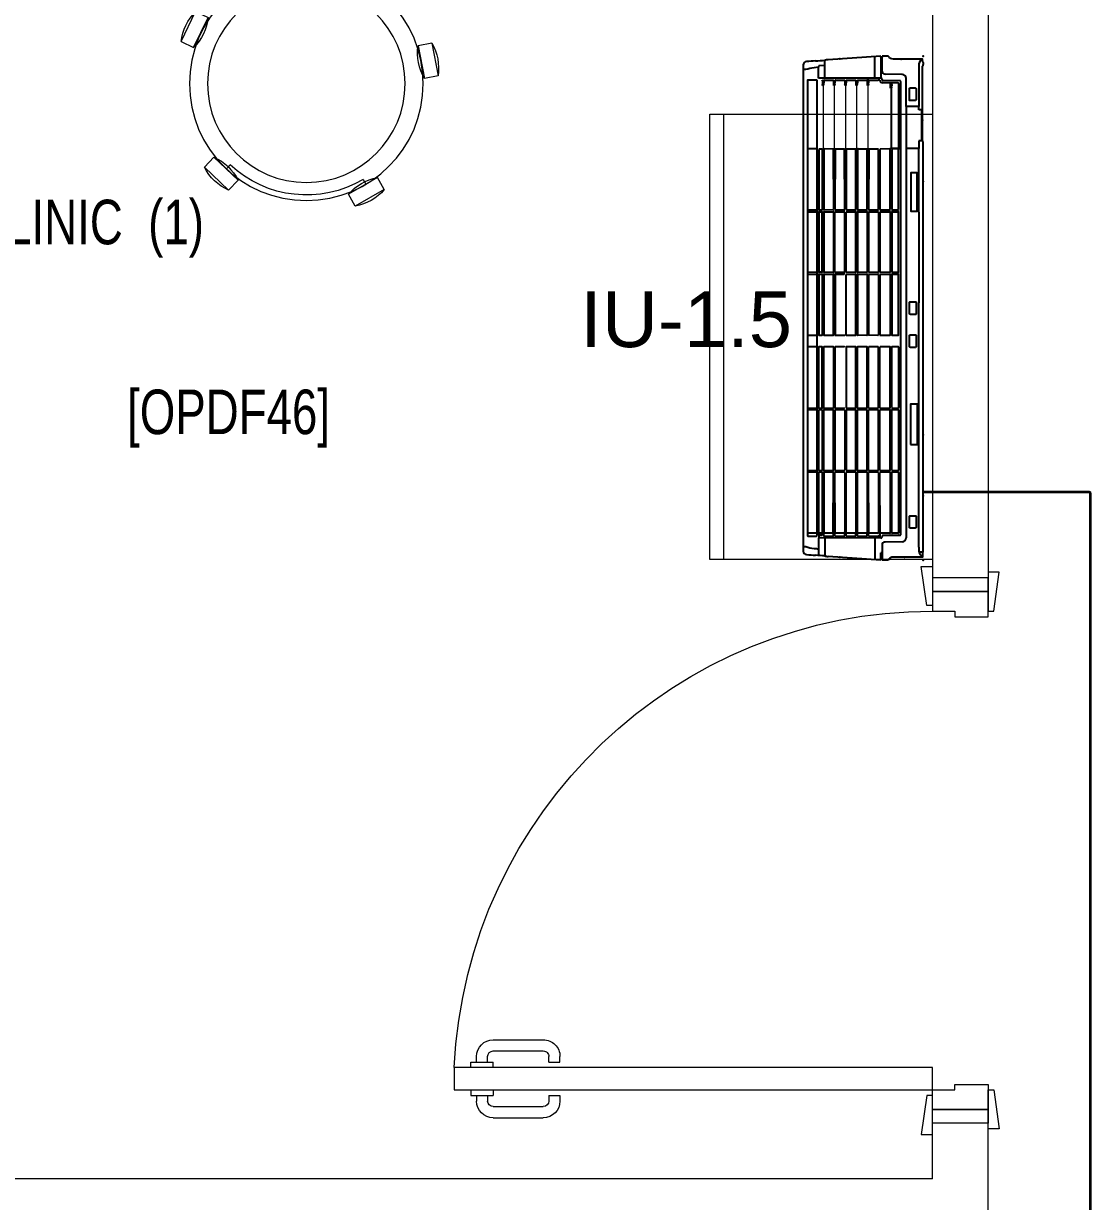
# Model space of a CAD drawing. Header units: millimetres. Extents: x -160614 to 59925, y -157025 to 0.
# Drawn here: x -30085 to -28168, y -97538 to -95422 of the extents above; entities that cross this region are included whole.
import ezdxf

# ---------------------------------------------------------------- set-up
doc = ezdxf.new("R2010")
doc.units = ezdxf.units.MM
doc.header["$LTSCALE"] = 8
for name, color, linetype, lineweight in [('72_EGR_BASE_TEXT', 9, 'Continuous', 5), ('72_EGR_EQP_TAG', 9, 'Continuous', 5), ('LOADING', 9, 'Continuous', 5), ('Walls', 9, 'Continuous', 5), ('Wooden Joinery', 9, 'Continuous', 5)]:
    doc.layers.add(name, color=color, linetype=linetype, lineweight=lineweight)
for name, color, linetype in [('A-EXH', 1, 'Continuous'), ('A-Wall-cmu-patt', 9, 'Continuous'), ('DVM_INDOOR', 9, 'Continuous'), ('DVM_UNIT_BP', 9, 'Continuous'), ('DVM_UNIT_DP', 9, 'Continuous'), ('DVM_UNIT_LP', 9, 'Continuous'), ('REF', 42, 'Continuous')]:
    doc.layers.add(name, color=color, linetype=linetype)
doc.styles.add('ARIAL', font='arial.ttf')
doc.styles.add('X3G_ENTITY_9EC9', font='swisscl.ttf', dxfattribs={"height": 0.2})
doc.styles.add('X3G_ENTITY_9F38', font='swisscl.ttf', dxfattribs={"height": 0.2})

# ---------------------------------------------------------------- blocks, each defined once
blk = doc.blocks.new('mmmm')
at = {"layer": 'DVM_INDOOR', "color": 0}
for p, q in [((118.976, -9.253), (118.9859, -9.2529)), ((118.9859, -9.2529), (118.9859, -9.2549)), ((118.9879, -9.2529), (119.0741, -9.259)), ((118.9879, -9.2548), (118.9879, -9.2529)), ((118.9199, -9.2661), (118.9184, -9.2661)), ((118.9184, -9.2661), (118.9184, -9.938)), ((118.9199, -9.2661), (118.9254, -9.266)), ((118.9258, -9.2739), (118.9256, -9.2679)), ((118.9859, -9.2549), (118.9879, -9.2548)), ((118.9859, -9.2775), (118.9859, -9.2549)), ((118.9859, -9.2648), (118.9879, -9.2648)), ((118.9879, -9.2548), (118.9879, -9.2648)), ((118.9979, -9.2891), (118.9979, -9.2551)), ((119.0795, -9.289), (119.0797, -9.2602)), ((119.09, -9.2892), (119.0901, -9.2615)), ((119.115, -10.0634), (119.1149, -9.2675)), ((118.9258, -9.2739), (118.9258, -9.6742)), ((118.9464, -9.9264), (118.9464, -9.2895)), ((118.9527, -9.283), (118.9809, -9.2825)), ((118.9879, -9.2891), (119.09, -9.2892)), ((118.9892, -9.2891), (118.9895, -9.3961)), ((118.9893, -9.2923), (118.9925, -9.2923)), ((119.0073, -9.2923), (118.9924, -9.2923)), ((119.0255, -9.2923), (119.0107, -9.2923)), ((119.044, -9.2923), (119.0294, -9.2923)), ((119.0624, -9.2923), (119.0474, -9.2923)), ((119.0807, -9.2923), (119.0661, -9.2923)), ((119.0894, -9.2975), (119.0894, -9.2892)), ((119.1145, -9.2751), (119.1107, -9.2751)), ((118.9554, -9.2944), (118.9554, -10.0365)), ((118.9564, -9.2934), (118.9844, -9.2931)), ((118.9589, -9.3963), (118.9589, -9.2975)), ((118.9596, -9.2968), (118.9695, -9.2969)), ((118.9698, -9.2975), (118.9701, -9.3962)), ((118.9724, -9.3963), (118.9724, -9.2975)), ((118.9731, -9.2968), (118.9889, -9.2969)), ((118.9919, -9.3963), (118.9919, -9.2975)), ((118.9926, -9.2968), (119.0073, -9.2969)), ((119.0077, -9.2975), (119.008, -9.3961)), ((119.008, -9.293), (119.0079, -9.2969)), ((119.0083, -9.301), (119.0098, -9.301)), ((119.0102, -9.293), (119.0102, -9.2961)), ((119.0102, -9.3963), (119.0102, -9.2975)), ((119.0109, -9.2968), (119.0256, -9.2969)), ((119.026, -9.2975), (119.0263, -9.3962)), ((119.0262, -9.293), (119.0262, -9.2969)), ((119.0265, -9.301), (119.0284, -9.301)), ((119.0287, -9.3963), (119.0287, -9.2975)), ((119.0288, -9.293), (119.0288, -9.2961)), ((119.0293, -9.2969), (119.0439, -9.2969)), ((119.0445, -9.2975), (119.0446, -9.3962)), ((119.0446, -9.293), (119.0446, -9.2969)), ((119.045, -9.301), (119.0465, -9.301)), ((119.0469, -9.293), (119.0469, -9.2961)), ((119.047, -9.3963), (119.0471, -9.2971)), ((119.0476, -9.2968), (119.0621, -9.2968)), ((119.0628, -9.2975), (119.063, -9.3963)), ((119.0631, -9.293), (119.0631, -9.2969)), ((119.0634, -9.301), (119.065, -9.301)), ((119.0653, -9.293), (119.0653, -9.2961)), ((119.0657, -9.2975), (119.0654, -9.3962)), ((119.066, -9.2968), (119.0808, -9.2969)), ((119.0813, -9.3962), (119.0814, -9.2973)), ((119.0814, -9.293), (119.0814, -9.2969)), ((119.0817, -9.301), (119.0833, -9.301)), ((119.0836, -9.2975), (119.0834, -9.2993)), ((119.0838, -9.293), (119.0895, -9.293)), ((119.0838, -9.2961), (119.0838, -9.293)), ((119.0838, -9.2971), (119.0838, -9.2961)), ((119.0895, -9.2961), (119.0838, -9.2961)), ((119.0838, -9.3963), (119.0839, -9.297)), ((119.0843, -9.2968), (119.0886, -9.2968)), ((119.0894, -9.2975), (119.0895, -9.3962)), ((119.0925, -9.2969), (119.1069, -9.2969)), ((118.9589, -9.4983), (118.9589, -9.4003)), ((118.9596, -9.3969), (118.9694, -9.3969)), ((118.9694, -9.3998), (118.9596, -9.3998)), ((118.9701, -9.4005), (118.9701, -9.4982)), ((118.9724, -9.4005), (118.9724, -9.4982)), ((118.9731, -9.3969), (118.9888, -9.3968)), ((118.9888, -9.3997), (118.9731, -9.3998)), ((118.9895, -9.4003), (118.9895, -9.4982)), ((118.9919, -9.4005), (118.9919, -9.4982)), ((118.9926, -9.3969), (119.0073, -9.3968)), ((119.0073, -9.3997), (118.9926, -9.3998)), ((119.008, -9.4003), (119.008, -9.4982)), ((119.0102, -9.4005), (119.0103, -9.4982)), ((119.0109, -9.3969), (119.0256, -9.3968)), ((119.0256, -9.3997), (119.0109, -9.3998)), ((119.0263, -9.4003), (119.0263, -9.4982)), ((119.0287, -9.4005), (119.0287, -9.4982)), ((119.0294, -9.3969), (119.0439, -9.3968)), ((119.0439, -9.3997), (119.0294, -9.3998)), ((119.0446, -9.4983), (119.0446, -9.4003)), ((119.047, -9.4982), (119.047, -9.4005)), ((119.0477, -9.3969), (119.0623, -9.3969)), ((119.0623, -9.3998), (119.0477, -9.3998)), ((119.063, -9.4984), (119.063, -9.4004)), ((119.0654, -9.4005), (119.0654, -9.4982)), ((119.0661, -9.3969), (119.0807, -9.3968)), ((119.0807, -9.3997), (119.0661, -9.3998)), ((119.0814, -9.4003), (119.0813, -9.4983)), ((119.0837, -9.4982), (119.0838, -9.4005)), ((119.0845, -9.3969), (119.0888, -9.3969)), ((119.0888, -9.3998), (119.0845, -9.3998)), ((119.0895, -9.4004), (119.0894, -9.4983)), ((119.093, -9.3969), (119.1074, -9.3968)), ((119.1074, -9.3997), (119.093, -9.3998)), ((118.9589, -9.6014), (118.9589, -9.5025)), ((118.9596, -9.4989), (118.9694, -9.4989)), ((118.9694, -9.5018), (118.9596, -9.5018)), ((118.9701, -9.5025), (118.9701, -9.6015)), ((118.9724, -9.5025), (118.9724, -9.6014)), ((118.9731, -9.4989), (118.9888, -9.4988)), ((118.9888, -9.5017), (118.9731, -9.5018)), ((118.9895, -9.5023), (118.9896, -9.6014)), ((118.9919, -9.5025), (118.9919, -9.6014)), ((118.9926, -9.4989), (119.0073, -9.4988)), ((119.0073, -9.5017), (118.9926, -9.5018)), ((119.008, -9.5023), (119.008, -9.6014)), ((119.0102, -9.5025), (119.0103, -9.6014)), ((119.0109, -9.4989), (119.0256, -9.4988)), ((119.0256, -9.5017), (119.0109, -9.5018)), ((119.0263, -9.5023), (119.0262, -9.6014)), ((119.0287, -9.5025), (119.0288, -9.6014)), ((119.0294, -9.4989), (119.0439, -9.4988)), ((119.0439, -9.5017), (119.0294, -9.5018)), ((119.0447, -9.6014), (119.0446, -9.5023)), ((119.0477, -9.4989), (119.0623, -9.4989)), ((119.0622, -9.5017), (119.0478, -9.5018)), ((119.0629, -9.5023), (119.0629, -9.6013)), ((119.0654, -9.6014), (119.0654, -9.5025)), ((119.0661, -9.4989), (119.0806, -9.4989)), ((119.0806, -9.5017), (119.0661, -9.5018)), ((119.0813, -9.5023), (119.0813, -9.6015)), ((119.0837, -9.5024), (119.0838, -9.6015)), ((119.0844, -9.4988), (119.0887, -9.4988)), ((119.0887, -9.5017), (119.0844, -9.5017)), ((119.0894, -9.5023), (119.0894, -9.6013)), ((119.093, -9.4989), (119.1074, -9.4988)), ((119.1077, -9.5019), (119.093, -9.5018)), ((118.9596, -9.602), (118.9694, -9.602)), ((118.9731, -9.6021), (118.9888, -9.602)), ((118.9926, -9.6021), (119.0073, -9.602)), ((119.011, -9.602), (119.0255, -9.602)), ((119.0295, -9.6021), (119.044, -9.602)), ((119.0478, -9.6021), (119.0623, -9.6021)), ((119.0661, -9.6021), (119.0807, -9.602)), ((119.0845, -9.6021), (119.0887, -9.6021)), ((119.0929, -9.6023), (119.1074, -9.6022)), ((118.9589, -9.6214), (118.9589, -9.7204)), ((118.9596, -9.6208), (118.9694, -9.6208)), ((118.9701, -9.7204), (118.9701, -9.6214)), ((118.9701, -9.7204), (118.9701, -9.6214)), ((118.9724, -9.7204), (118.9724, -9.6215)), ((118.9731, -9.6208), (118.9888, -9.6208)), ((118.9895, -9.7206), (118.9896, -9.6215)), ((118.9919, -9.7204), (118.9919, -9.6215)), ((118.9926, -9.6208), (119.0073, -9.6209)), ((119.008, -9.7205), (119.008, -9.6214)), ((119.0102, -9.7204), (119.0103, -9.6215)), ((119.011, -9.6208), (119.0255, -9.6209)), ((119.0263, -9.7205), (119.0262, -9.6215)), ((119.0288, -9.6214), (119.0287, -9.7204)), ((119.0295, -9.6208), (119.044, -9.6208)), ((119.0447, -9.6214), (119.0446, -9.7205)), ((119.0478, -9.6207), (119.0623, -9.6208)), ((119.0629, -9.7205), (119.0629, -9.6215)), ((119.0654, -9.6214), (119.0654, -9.7203)), ((119.0661, -9.6208), (119.0807, -9.6208)), ((119.0813, -9.7205), (119.0813, -9.6214)), ((119.0837, -9.7204), (119.0838, -9.6214)), ((119.0845, -9.6208), (119.0887, -9.6208)), ((119.0894, -9.7205), (119.0894, -9.6215)), ((119.0929, -9.6206), (119.1074, -9.6206)), ((118.9258, -9.8224), (118.9258, -9.6742)), ((118.9589, -9.7246), (118.9589, -9.8225)), ((118.9694, -9.7211), (118.9596, -9.7211)), ((118.9596, -9.7239), (118.9694, -9.7239)), ((118.9701, -9.8224), (118.9701, -9.7246)), ((118.9701, -9.8224), (118.9701, -9.7246)), ((118.9724, -9.8224), (118.9724, -9.7246)), ((118.9888, -9.7211), (118.9731, -9.7211)), ((118.9731, -9.7239), (118.9888, -9.724)), ((118.9895, -9.8226), (118.9895, -9.7247)), ((118.9919, -9.8224), (118.9919, -9.7246)), ((119.0073, -9.7211), (118.9926, -9.7211)), ((118.9926, -9.7239), (119.0073, -9.724)), ((119.008, -9.8225), (119.008, -9.7246)), ((119.0102, -9.8224), (119.0103, -9.7246)), ((119.0256, -9.7211), (119.0109, -9.7211)), ((119.0109, -9.7239), (119.0256, -9.724)), ((119.0263, -9.8225), (119.0263, -9.7246)), ((119.0287, -9.7246), (119.0287, -9.8224)), ((119.0439, -9.7211), (119.0294, -9.7211)), ((119.0294, -9.7239), (119.0439, -9.724)), ((119.0446, -9.7245), (119.0446, -9.8225)), ((119.047, -9.7246), (119.047, -9.8224)), ((119.0477, -9.7239), (119.0623, -9.7239)), ((119.0622, -9.7211), (119.0478, -9.7211)), ((119.063, -9.7245), (119.063, -9.8224)), ((119.0654, -9.8224), (119.0654, -9.7246)), ((119.0806, -9.7211), (119.0661, -9.721)), ((119.0661, -9.7239), (119.0806, -9.724)), ((119.0814, -9.8225), (119.0813, -9.7245)), ((119.0837, -9.7246), (119.0838, -9.8224)), ((119.0887, -9.7211), (119.0844, -9.7211)), ((119.0844, -9.724), (119.0887, -9.724)), ((119.0895, -9.8224), (119.0894, -9.7246)), ((119.1077, -9.721), (119.093, -9.7211)), ((119.093, -9.7239), (119.1074, -9.724)), ((118.9184, -9.7858), (118.9184, -9.9307)), ((118.9258, -9.8224), (118.9258, -9.9264)), ((118.9589, -9.8266), (118.9589, -9.9253)), ((118.9694, -9.8231), (118.9596, -9.8231)), ((118.9596, -9.8259), (118.9694, -9.8259)), ((118.9698, -9.9253), (118.9701, -9.8266)), ((118.9698, -9.9253), (118.9701, -9.8266)), ((118.9724, -9.8266), (118.9724, -9.9253)), ((118.9888, -9.8231), (118.9731, -9.8231)), ((118.9731, -9.8259), (118.9888, -9.826)), ((118.9893, -9.9251), (118.9895, -9.8267)), ((118.9919, -9.8266), (118.992, -9.9251)), ((119.0073, -9.8231), (118.9926, -9.8231)), ((118.9926, -9.8259), (119.0073, -9.826)), ((119.0078, -9.9252), (119.008, -9.8267)), ((119.0102, -9.8266), (119.0104, -9.9251)), ((119.0256, -9.8231), (119.0109, -9.8231)), ((119.0109, -9.8259), (119.0256, -9.826)), ((119.026, -9.9251), (119.0263, -9.8266)), ((119.0287, -9.8266), (119.0288, -9.9251)), ((119.0439, -9.8232), (119.0294, -9.8231)), ((119.0294, -9.8259), (119.0439, -9.826)), ((119.0445, -9.9251), (119.0446, -9.8266)), ((119.047, -9.8266), (119.0472, -9.9251)), ((119.0623, -9.823), (119.0477, -9.8231)), ((119.0477, -9.8259), (119.0623, -9.8259)), ((119.0628, -9.9252), (119.063, -9.8266)), ((119.0657, -9.9253), (119.0654, -9.8266)), ((119.0807, -9.8232), (119.0661, -9.8231)), ((119.0661, -9.8259), (119.0807, -9.8261)), ((119.0812, -9.9251), (119.0813, -9.8266)), ((119.0839, -9.9251), (119.0838, -9.8265)), ((119.0888, -9.8231), (119.0845, -9.8231)), ((119.0845, -9.8259), (119.0888, -9.826)), ((119.0894, -9.9252), (119.0895, -9.8266)), ((119.1074, -9.8232), (119.093, -9.8231)), ((119.093, -9.8259), (119.1074, -9.826)), ((118.9256, -9.9393), (118.9256, -9.9264)), ((118.9256, -9.9264), (118.9464, -9.9264)), ((118.9464, -9.9955), (118.9464, -9.9264)), ((118.9589, -10.0333), (118.9589, -9.9253)), ((118.9589, -9.9267), (118.9702, -9.9267)), ((118.9596, -9.926), (118.9695, -9.9259)), ((118.9702, -9.9267), (118.9702, -10.0334)), ((118.9731, -9.9262), (118.9886, -9.9258)), ((118.9927, -9.9258), (119.0075, -9.9258)), ((119.0111, -9.9258), (119.0253, -9.9258)), ((119.0296, -9.9258), (119.0437, -9.9258)), ((119.0478, -9.9258), (119.0621, -9.9258)), ((119.0664, -9.9258), (119.0805, -9.926)), ((119.0846, -9.9258), (119.0887, -9.9258)), ((119.0925, -9.9259), (119.1069, -9.9259)), ((118.9184, -9.938), (118.9209, -9.9396)), ((118.9199, -9.9389), (118.9199, -10.0614)), ((118.9209, -9.9394), (118.9256, -9.9393)), ((118.9209, -9.9394), (118.9209, -9.9899)), ((118.9209, -9.9899), (118.9256, -9.99)), ((118.9256, -9.99), (118.9256, -9.9954)), ((118.9256, -9.9954), (118.9464, -9.9955)), ((118.9258, -10.0638), (118.9258, -9.9954)), ((118.9464, -9.9955), (118.9464, -10.0413)), ((118.9564, -10.0375), (118.9844, -10.0377)), ((118.9596, -10.034), (118.9695, -10.0341)), ((118.9695, -10.0341), (118.9731, -10.0341)), ((118.9702, -10.0341), (118.9701, -10.0295)), ((118.9705, -10.0254), (118.9722, -10.0254)), ((118.9724, -10.0341), (118.9724, -10.0303)), ((118.9731, -10.0341), (118.9844, -10.0342)), ((118.9879, -10.0418), (119.09, -10.0416)), ((118.9879, -10.0533), (118.9879, -10.0418)), ((118.9893, -10.0384), (118.9925, -10.0384)), ((119.0073, -10.0384), (118.9924, -10.0384)), ((118.9979, -10.0418), (118.9979, -10.0758)), ((119.0073, -10.0385), (119.0109, -10.0385)), ((119.008, -10.0377), (119.0079, -10.0339)), ((119.0083, -10.0297), (119.0098, -10.0297)), ((119.0102, -10.0377), (119.0102, -10.0347)), ((119.0255, -10.0384), (119.0107, -10.0384)), ((119.0262, -10.0377), (119.0262, -10.0339)), ((119.0265, -10.0297), (119.0284, -10.0297)), ((119.0288, -10.0377), (119.0288, -10.0347)), ((119.044, -10.0384), (119.0294, -10.0384)), ((119.0446, -10.0377), (119.0446, -10.0339)), ((119.045, -10.0297), (119.0465, -10.0297)), ((119.0469, -10.0377), (119.0469, -10.0347)), ((119.0624, -10.0384), (119.0474, -10.0384)), ((119.0631, -10.0377), (119.0631, -10.0339)), ((119.0634, -10.0297), (119.065, -10.0297)), ((119.0653, -10.0377), (119.0653, -10.0347)), ((119.0807, -10.0384), (119.0661, -10.0384)), ((119.0795, -10.0418), (119.0795, -10.0667)), ((119.0814, -10.0377), (119.0814, -10.0339)), ((119.0817, -10.0297), (119.0833, -10.0297)), ((119.0836, -10.0377), (119.0836, -10.0347)), ((119.09, -10.0416), (119.09, -10.0596)), ((118.9527, -10.0478), (118.9809, -10.0483)), ((118.9859, -10.0533), (118.9859, -10.0765)), ((118.9879, -10.076), (118.9879, -10.0533)), ((119.0795, -10.0626), (119.0896, -10.062)), ((119.0896, -10.062), (119.09, -10.0596)), ((119.09, -10.0596), (119.0972, -10.0587)), ((119.1107, -10.0558), (119.1145, -10.0557)), ((118.9184, -10.0667), (118.9184, -10.0642)), ((118.9209, -10.0704), (118.9192, -10.0688)), ((118.9212, -10.0704), (118.9212, -10.0729)), ((118.976, -10.0778), (118.9859, -10.0779)), ((118.9859, -10.076), (118.9879, -10.076)), ((118.9859, -10.0779), (118.9859, -10.076)), ((118.9879, -10.0779), (119.0741, -10.0719)), ((118.9879, -10.076), (118.9879, -10.0779)), ((119.0795, -10.0667), (119.0797, -10.0707))]:
    blk.add_line(p, q, dxfattribs=at)
at = {"layer": 'DVM_INDOOR', "color": 0, "lineweight": 0}
for p, q in [((119.0091, -10.0297), (119.0091, -9.9253)), ((119.0275, -10.0297), (119.0275, -9.9253)), ((119.0458, -10.0297), (119.0458, -9.9253)), ((119.0642, -10.0297), (119.0642, -9.9253)), ((119.0825, -10.0297), (119.0825, -9.9253))]:
    blk.add_line(p, q, dxfattribs=at)
at = {"layer": 'DVM_INDOOR', "color": 0}
for points in [[(118.9199, -9.2661), (118.9199, -9.2579), (118.9672, -9.2579, 0.126177), (118.972, -9.2567, 0.12288), (118.9756, -9.2534, -0.148162), (118.976, -9.253, 0.963175)], [(119.0922, -9.2933), (119.0922, -10.0375, 0.416565), (119.0933, -10.0386), (119.107, -10.0386, 0.414175), (119.1081, -10.0375), (119.1081, -9.2933, 0.414221), (119.107, -9.2923), (119.0933, -9.2923, 0.410074), (119.0922, -9.2933, 0.410074)], [(118.9301, -9.3246), (118.9301, -9.3064, -0.402614), (118.9312, -9.3052), (118.9397, -9.3052, -0.444927), (118.9409, -9.3064), (118.9409, -9.3246, -0.414234), (118.9397, -9.3257), (118.9312, -9.3257, -0.442551), (118.9301, -9.3246)], [(118.9301, -9.6205), (118.9301, -9.6023, -0.402614), (118.9312, -9.6012), (118.9397, -9.6012, -0.444927), (118.9409, -9.6023), (118.9409, -9.6205, -0.414234), (118.9397, -9.6217), (118.9312, -9.6217, -0.442551), (118.9301, -9.6205)], [(118.9299, -9.6744), (118.9299, -9.6565, -0.414214), (118.9314, -9.6549), (118.9393, -9.6549, -0.414209), (118.9409, -9.6565), (118.9409, -9.6744, -0.414214), (118.9393, -9.6759), (118.9314, -9.6759, -0.414219), (118.9299, -9.6744, 0.000008)], [(118.9303, -10.0245), (118.9303, -10.0063, -0.402614), (118.9314, -10.0052), (118.9399, -10.0052, -0.444927), (118.9411, -10.0063), (118.9411, -10.0245, -0.414234), (118.9399, -10.0257), (118.9314, -10.0257, -0.442551), (118.9303, -10.0245)], [(118.9199, -10.0694), (118.9199, -10.0729), (118.9672, -10.0729, -0.126177), (118.972, -10.0741, -0.12288), (118.9756, -10.0775, 0.141469), (118.976, -10.0778)]]:
    blk.add_lwpolyline(points, format="xyb", dxfattribs=at)
for points in [[(118.9394, -9.4424), (118.9279, -9.4424), (118.9279, -9.5084), (118.9394, -9.5084), (118.9394, -9.4424)], [(118.9294, -9.8234), (118.9384, -9.8234), (118.9384, -9.8875), (118.9288, -9.8875), (118.9288, -9.8234), (118.9294, -9.8234)]]:
    blk.add_lwpolyline(points, dxfattribs=at)
for centre, radius, start, end in [((118.9205, -9.2649), 0.00455, 45.592, 97.4615), ((118.9171, -9.2669), 0.00836, 6.8563, 39.8032), ((118.9129, -9.2679), 0.0127, 359.9693, 8.9907), ((119.0737, -9.2806), 0.0216, 73.7089, 88.9315), ((119.168, -8.14), 1.1233, 265.4925, 266.2639), ((119.0697, -9.4707), 0.2004, 82.0967, 84.2913), ((119.082, -9.5193), 0.2587, 83.9088, 87.1481), ((119.0894, -9.3405), 0.0688, 71.9785, 83.5049), ((119.1094, -9.2677), 0.00561, 2.2363, 89.2683), ((118.9529, -9.2895), 0.0065, 91, 180), ((118.9809, -9.2775), 0.005, 270.9997, 0.0003), ((118.9843, -9.2916), 0.00153, 270.9361, 8.4075), ((118.9879, -9.2911), 0.00202, 90.261, 186.5127), ((119.0073, -9.293), 0.00069, 359.1823, 89.6277), ((119.0109, -9.293), 0.000701, 103.0528, 180.0438), ((119.0255, -9.293), 0.00069, 359.1823, 89.6277), ((119.0295, -9.293), 0.000701, 103.0528, 180.0438), ((119.0439, -9.293), 0.00069, 359.1823, 89.6277), ((119.0476, -9.293), 0.000701, 103.0528, 180.0438), ((119.0624, -9.293), 0.00069, 359.1823, 89.6277), ((119.066, -9.293), 0.000701, 103.0528, 180.0438), ((119.0807, -9.293), 0.00069, 359.1823, 89.6277), ((118.9564, -9.2944), 0.001, 90.4983, 180.0001), ((118.9596, -9.2975), 0.00069, 89.1505, 180.3497), ((118.9691, -9.2976), 0.00071, 0.7783, 60.0916), ((118.9731, -9.2975), 0.00069, 89.1505, 180.3497), ((118.9885, -9.2975), 0.00071, 0.7783, 60.0916), ((118.9926, -9.2975), 0.00069, 89.1505, 180.3497), ((119.007, -9.2975), 0.00071, 0.7783, 60.0916), ((119.0427, -9.2948), 0.0348, 183.3813, 187.2101), ((119.005, -9.3001), 0.0033, 358.4879, 15.9436), ((119.0335, -9.3), 0.0253, 180.2932, 182.236), ((119.0203, -9.3008), 0.0105, 171.697, 181.0717), ((118.9994, -9.2969), 0.0108, 347.004, 4.1898), ((119.0109, -9.2975), 0.00069, 89.1505, 180.3497), ((119.0253, -9.2975), 0.00071, 0.7783, 60.0916), ((119.0252, -9.2975), 0.00071, 0.7783, 60.0916), ((119.061, -9.2948), 0.0348, 183.3813, 187.2101), ((119.0232, -9.3001), 0.0033, 358.4879, 15.9436), ((119.0518, -9.3), 0.0253, 180.2932, 182.236), ((119.0389, -9.3008), 0.0105, 171.697, 181.0717), ((119.018, -9.2969), 0.0108, 347.004, 4.1898), ((119.0295, -9.2975), 0.00069, 89.1505, 180.3497), ((119.0439, -9.2975), 0.000596, 357.8507, 94.9045), ((119.0794, -9.2948), 0.0348, 183.3813, 187.2101), ((119.0417, -9.3001), 0.0033, 358.4879, 15.9436), ((119.0702, -9.3), 0.0253, 180.2932, 182.236), ((119.057, -9.3008), 0.0105, 171.697, 181.0717), ((119.0361, -9.2969), 0.0108, 347.004, 4.1898), ((119.0476, -9.2975), 0.00069, 89.1505, 180.3497), ((119.0621, -9.2975), 0.000694, 359.4649, 88.8459), ((119.0624, -9.2975), 0.000596, 357.8507, 94.9045), ((119.0978, -9.2948), 0.0348, 183.3813, 187.2101), ((119.0601, -9.3001), 0.0033, 358.4879, 15.9436), ((119.0887, -9.3), 0.0253, 180.2932, 182.236), ((119.0754, -9.3008), 0.0105, 171.697, 181.0717), ((119.0546, -9.2969), 0.0108, 347.004, 4.1898), ((119.066, -9.2975), 0.00069, 89.1505, 180.3497), ((119.0663, -9.2975), 0.000621, 79.5705, 188.1736), ((119.0808, -9.2975), 0.000596, 357.8507, 94.9045), ((119.1161, -9.2948), 0.0348, 183.3813, 187.2101), ((119.0784, -9.3001), 0.0033, 358.4879, 15.9436), ((119.107, -9.3), 0.0253, 180.2932, 182.236), ((119.0937, -9.3008), 0.0105, 171.697, 181.0717), ((119.0843, -9.2975), 0.00069, 89.1505, 180.3497), ((119.0887, -9.2975), 0.000669, 356.355, 100.698), ((119.0926, -9.2973), 0.000346, 93.4268, 172.5174), ((119.107, -9.2978), 0.000875, 349.6348, 100.4326), ((118.9596, -9.3962), 0.0007, 185.5752, 270.0175), ((118.9596, -9.4005), 0.0007, 89.9616, 179.9565), ((118.9694, -9.3962), 0.000701, 270.4471, 350.0993), ((118.9694, -9.4005), 0.0007, 5.6771, 86.5518), ((118.9731, -9.3962), 0.0007, 185.5752, 270.0175), ((118.9731, -9.4005), 0.0007, 89.9616, 179.9565), ((118.9888, -9.3961), 0.000701, 270.4471, 350.0993), ((118.9888, -9.4004), 0.0007, 5.6771, 86.5518), ((118.9926, -9.3962), 0.0007, 185.5752, 270.0175), ((118.9926, -9.4005), 0.0007, 89.9616, 179.9565), ((119.0073, -9.3961), 0.000701, 270.4471, 350.0993), ((119.0073, -9.4004), 0.0007, 5.6771, 86.5518), ((119.0109, -9.3962), 0.0007, 185.5752, 270.0175), ((119.0109, -9.4005), 0.0007, 89.9616, 179.9565), ((119.0256, -9.3961), 0.000701, 270.4471, 350.0993), ((119.0256, -9.4004), 0.0007, 5.6771, 86.5518), ((119.0294, -9.3962), 0.0007, 185.5752, 270.0175), ((119.0294, -9.4005), 0.0007, 89.9616, 179.9565), ((119.0439, -9.3961), 0.000701, 270.4471, 350.0993), ((119.0439, -9.4004), 0.0007, 5.6771, 86.5518), ((119.0477, -9.3962), 0.0007, 185.5752, 270.0175), ((119.0477, -9.4005), 0.0007, 89.9616, 179.9565), ((119.0623, -9.3962), 0.000702, 270.4596, 355.78), ((119.0623, -9.4005), 0.0007, 5.6771, 86.5518), ((119.0661, -9.3962), 0.0007, 185.5752, 270.0175), ((119.0661, -9.4005), 0.0007, 89.9616, 179.9565), ((119.0807, -9.3961), 0.000701, 270.4471, 350.0993), ((119.0807, -9.4004), 0.0007, 5.6771, 86.5518), ((119.0845, -9.3962), 0.0007, 185.5752, 270.0175), ((119.0845, -9.4005), 0.0007, 89.9616, 179.9565), ((119.0888, -9.3962), 0.000701, 270.4471, 350.0993), ((119.0888, -9.4005), 0.0007, 5.6771, 86.5518), ((119.093, -9.3961), 0.000782, 194.2991, 276.1126), ((119.0929, -9.4005), 0.0007, 78.96, 187.6274), ((119.1074, -9.3961), 0.000701, 270.4471, 350.0993), ((119.1074, -9.4004), 0.0007, 5.6771, 86.5518), ((118.9596, -9.4982), 0.0007, 185.5752, 270.0175), ((118.9596, -9.5025), 0.0007, 89.9616, 179.9565), ((118.9694, -9.4982), 0.000701, 270.4471, 350.0993), ((118.9694, -9.5025), 0.0007, 5.6771, 86.5518), ((118.9731, -9.4982), 0.0007, 185.5752, 270.0175), ((118.9731, -9.5025), 0.0007, 89.9616, 179.9565), ((118.9888, -9.4981), 0.000701, 270.4471, 350.0993), ((118.9888, -9.5024), 0.0007, 5.6771, 86.5518), ((118.9925, -9.4983), 0.000619, 174.0491, 272.9554), ((118.9926, -9.5025), 0.0007, 89.9616, 179.9565), ((119.0073, -9.4981), 0.000701, 270.4471, 350.0993), ((119.0073, -9.5024), 0.0007, 5.6771, 86.5518), ((119.0109, -9.5025), 0.0007, 89.9616, 179.9565), ((119.0109, -9.4983), 0.000619, 174.0491, 272.9554), ((119.0256, -9.4981), 0.000701, 270.4471, 350.0993), ((119.0256, -9.5024), 0.0007, 5.6771, 86.5518), ((119.0293, -9.4983), 0.000619, 174.0491, 272.9554), ((119.0294, -9.5025), 0.0007, 89.9616, 179.9565), ((119.0439, -9.4981), 0.000701, 270.4471, 350.0993), ((119.0439, -9.5024), 0.0007, 5.6771, 86.5518), ((119.0476, -9.4983), 0.000619, 174.0491, 272.9554), ((119.0478, -9.5025), 0.0007, 89.9616, 179.9565), ((119.0622, -9.5024), 0.0007, 5.6771, 86.5518), ((119.0623, -9.4982), 0.000701, 270.4471, 350.0993), ((119.0661, -9.4983), 0.000619, 174.0491, 272.9554), ((119.0661, -9.5025), 0.0007, 89.9616, 179.9565), ((119.0806, -9.4982), 0.000701, 270.4471, 350.0993), ((119.0806, -9.5024), 0.0007, 5.6771, 86.5518), ((119.0844, -9.4981), 0.0007, 185.5752, 270.0175), ((119.0844, -9.5024), 0.0007, 89.9616, 179.9565), ((119.0887, -9.4981), 0.000701, 270.4471, 350.0993), ((119.0887, -9.5024), 0.0007, 5.6771, 86.5518), ((119.093, -9.4981), 0.000782, 194.2991, 276.1126), ((119.0929, -9.5025), 0.0007, 78.96, 187.6274), ((118.9596, -9.6013), 0.0007, 185.5752, 270.0175), ((118.9694, -9.6013), 0.000701, 270.4471, 350.0993), ((118.9731, -9.6014), 0.0007, 185.5752, 270.0175), ((118.9888, -9.6013), 0.000701, 270.4471, 350.0993), ((118.9926, -9.6014), 0.0007, 185.5752, 270.0175), ((119.0073, -9.6013), 0.000701, 270.4471, 350.0993), ((119.011, -9.6013), 0.0007, 185.5752, 270.0175), ((119.0255, -9.6013), 0.000701, 270.4471, 350.0993), ((119.0295, -9.6014), 0.0007, 185.5752, 270.0175), ((119.044, -9.6013), 0.000701, 270.4471, 350.0993), ((119.0478, -9.6014), 0.0007, 185.5752, 270.0175), ((119.0623, -9.6014), 0.000701, 270.4471, 350.0993), ((119.0661, -9.6014), 0.0007, 185.5752, 270.0175), ((119.0807, -9.6014), 0.000657, 269.0568, 351.3167), ((119.0845, -9.6014), 0.0007, 185.5752, 270.0175), ((119.0885, -9.6012), 0.000912, 284.0068, 353.5205), ((119.0929, -9.6016), 0.0007, 185.5752, 270.0175), ((118.9596, -9.6215), 0.0007, 89.9825, 174.4248), ((118.9694, -9.6215), 0.000701, 9.9007, 89.5529), ((118.9694, -9.6215), 0.000701, 9.9007, 89.5529), ((118.9731, -9.6215), 0.0007, 89.9825, 174.4248), ((118.9888, -9.6215), 0.000701, 9.9007, 89.5529), ((118.9926, -9.6215), 0.0007, 89.9825, 174.4248), ((119.0073, -9.6216), 0.000701, 9.9007, 89.5529), ((119.011, -9.6215), 0.0007, 89.9825, 174.4248), ((119.0255, -9.6216), 0.000701, 9.9007, 89.5529), ((119.0295, -9.6215), 0.0007, 89.9825, 174.4248), ((119.044, -9.6215), 0.000701, 9.9007, 89.5529), ((119.0478, -9.6214), 0.0007, 89.9825, 174.4248), ((119.0623, -9.6215), 0.000701, 9.9007, 89.5529), ((119.0661, -9.6215), 0.0007, 89.9825, 174.4248), ((119.0807, -9.6215), 0.000657, 8.6833, 90.9432), ((119.0845, -9.6215), 0.0007, 89.9825, 174.4248), ((119.0885, -9.6216), 0.000912, 6.4795, 75.9932), ((119.0929, -9.6213), 0.0007, 89.9825, 174.4248), ((118.9596, -9.7204), 0.0007, 180.0435, 270.0384), ((118.9596, -9.7246), 0.0007, 89.9825, 174.4248), ((118.9694, -9.7246), 0.000701, 9.9007, 89.5529), ((118.9694, -9.7246), 0.000701, 9.9007, 89.5529), ((118.9694, -9.7204), 0.0007, 273.4482, 354.3229), ((118.9694, -9.7204), 0.0007, 273.4482, 354.3229), ((118.9731, -9.7204), 0.0007, 180.0435, 270.0384), ((118.9731, -9.7246), 0.0007, 89.9825, 174.4248), ((118.9888, -9.7247), 0.000701, 9.9007, 89.5529), ((118.9888, -9.7204), 0.0007, 273.4482, 354.3229), ((118.9926, -9.7204), 0.0007, 180.0435, 270.0384), ((118.9925, -9.7246), 0.000619, 87.0446, 185.9509), ((119.0073, -9.7204), 0.0007, 273.4482, 354.3229), ((119.0073, -9.7247), 0.000701, 9.9007, 89.5529), ((119.0109, -9.7204), 0.0007, 180.0435, 270.0384), ((119.0109, -9.7246), 0.000619, 87.0446, 185.9509), ((119.0256, -9.7247), 0.000701, 9.9007, 89.5529), ((119.0256, -9.7204), 0.0007, 273.4482, 354.3229), ((119.0294, -9.7204), 0.0007, 180.0435, 270.0384), ((119.0293, -9.7246), 0.000619, 87.0446, 185.9509), ((119.0439, -9.7204), 0.0007, 273.4482, 354.3229), ((119.0439, -9.7247), 0.000701, 9.9007, 89.5529), ((119.0476, -9.7246), 0.000619, 87.0446, 185.9509), ((119.0478, -9.7204), 0.0007, 180.0435, 270.0384), ((119.0622, -9.7204), 0.0007, 273.4482, 354.3229), ((119.0623, -9.7246), 0.000701, 9.9007, 89.5529), ((119.0661, -9.7203), 0.0007, 180.0435, 270.0384), ((119.0661, -9.7245), 0.000619, 87.0446, 185.9509), ((119.0806, -9.7247), 0.000701, 9.9007, 89.5529), ((119.0806, -9.7204), 0.0007, 273.4482, 354.3229), ((119.0844, -9.7204), 0.0007, 180.0435, 270.0384), ((119.0844, -9.7247), 0.0007, 89.9825, 174.4248), ((119.0887, -9.7204), 0.0007, 273.4482, 354.3229), ((119.0887, -9.7247), 0.000701, 9.9007, 89.5529), ((119.0929, -9.7204), 0.0007, 172.3726, 281.04), ((119.093, -9.7247), 0.000782, 83.8874, 165.7009), ((118.9596, -9.8224), 0.0007, 180.0435, 270.0384), ((118.9596, -9.8266), 0.0007, 89.9825, 174.4248), ((118.9694, -9.8266), 0.000701, 9.9007, 89.5529), ((118.9694, -9.8266), 0.000701, 9.9007, 89.5529), ((118.9694, -9.8224), 0.0007, 273.4482, 354.3229), ((118.9694, -9.8224), 0.0007, 273.4482, 354.3229), ((118.9731, -9.8224), 0.0007, 180.0435, 270.0384), ((118.9731, -9.8266), 0.0007, 89.9825, 174.4248), ((118.9888, -9.8267), 0.000701, 9.9007, 89.5529), ((118.9888, -9.8224), 0.0007, 273.4482, 354.3229), ((118.9926, -9.8224), 0.0007, 180.0435, 270.0384), ((118.9926, -9.8266), 0.0007, 89.9825, 174.4248), ((119.0073, -9.8224), 0.0007, 273.4482, 354.3229), ((119.0073, -9.8267), 0.000701, 9.9007, 89.5529), ((119.0109, -9.8224), 0.0007, 180.0435, 270.0384), ((119.0109, -9.8266), 0.0007, 89.9825, 174.4248), ((119.0256, -9.8267), 0.000701, 9.9007, 89.5529), ((119.0256, -9.8224), 0.0007, 273.4482, 354.3229), ((119.0294, -9.8224), 0.0007, 180.0435, 270.0384), ((119.0294, -9.8266), 0.0007, 89.9825, 174.4248), ((119.0439, -9.8224), 0.0007, 273.4482, 354.3229), ((119.0439, -9.8267), 0.000701, 9.9007, 89.5529), ((119.0477, -9.8224), 0.0007, 180.0435, 270.0384), ((119.0477, -9.8266), 0.0007, 89.9825, 174.4248), ((119.0623, -9.8223), 0.0007, 273.4482, 354.3229), ((119.0623, -9.8266), 0.000702, 4.22, 89.5404), ((119.0661, -9.8224), 0.0007, 180.0435, 270.0384), ((119.0661, -9.8266), 0.0007, 89.9825, 174.4248), ((119.0807, -9.8225), 0.0007, 273.4482, 354.3229), ((119.0807, -9.8268), 0.000701, 9.9007, 89.5529), ((119.0845, -9.8224), 0.0007, 180.0435, 270.0384), ((119.0845, -9.8266), 0.0007, 89.9825, 174.4248), ((119.0888, -9.8224), 0.0007, 273.4482, 354.3229), ((119.0888, -9.8267), 0.000701, 9.9007, 89.5529), ((119.0929, -9.8224), 0.0007, 172.3726, 281.04), ((119.093, -9.8267), 0.000782, 83.8874, 165.7009), ((118.9596, -9.9253), 0.00069, 179.6503, 270.8495), ((118.9691, -9.9253), 0.00071, 299.9084, 359.2217), ((118.9691, -9.9253), 0.00071, 299.9084, 359.2217), ((118.9731, -9.9253), 0.00069, 179.6503, 270.8495), ((118.9885, -9.9251), 0.000761, 286.7477, 357.8112), ((118.9927, -9.9251), 0.00069, 179.6503, 270.8495), ((119.0111, -9.9251), 0.00069, 179.6503, 270.8495), ((119.0254, -9.9253), 0.000571, 256.15, 14.8163), ((119.0295, -9.9251), 0.000711, 180.3037, 278.183), ((119.0436, -9.9249), 0.000967, 277.4192, 344.4944), ((119.0479, -9.9251), 0.000696, 182.8157, 270.0773), ((119.0621, -9.9251), 0.000696, 274.4962, 0.49), ((119.0663, -9.9252), 0.000649, 189.0107, 277.8942), ((119.0803, -9.9251), 0.000922, 281.1062, 0.035), ((119.0845, -9.9252), 0.000602, 169.5461, 281.1372), ((119.0884, -9.9247), 0.00113, 286.8941, 334.4938), ((119.0926, -9.9256), 0.000346, 187.4826, 266.5732), ((119.107, -9.9251), 0.000875, 259.5674, 10.3652), ((118.9529, -10.0413), 0.0065, 180, 269), ((118.9564, -10.0365), 0.001, 178.8015, 269.4911), ((118.9596, -10.0333), 0.0007, 180, 269.5), ((118.9695, -10.0334), 0.0007, 266.8813, 0.1004), ((119.0049, -10.0316), 0.0348, 172.7899, 176.6187), ((118.9672, -10.0263), 0.0033, 344.0564, 1.5121), ((118.9957, -10.0264), 0.0253, 177.764, 179.7068), ((118.9826, -10.0256), 0.0105, 178.9283, 188.303), ((118.9617, -10.0291), 0.0108, 353.5513, 10.7755), ((118.9844, -10.0392), 0.005, 7.93, 89.4987), ((118.9844, -10.0392), 0.0015, 359.9988, 89.5024), ((118.9885, -10.0395), 0.00266, 174.2365, 219.2365), ((118.9879, -10.0398), 0.002, 224.9998, 270.0002), ((119.0073, -10.0377), 0.00069, 270.3723, 0.8177), ((119.0427, -10.0359), 0.0348, 172.7899, 176.6187), ((119.005, -10.0307), 0.0033, 344.0564, 1.5121), ((119.0335, -10.0307), 0.0253, 177.764, 179.7068), ((119.0203, -10.0299), 0.0105, 178.9283, 188.303), ((118.9994, -10.0339), 0.0108, 355.8102, 12.996), ((119.0109, -10.0377), 0.000701, 179.9562, 256.9472), ((119.0255, -10.0377), 0.00069, 270.3723, 0.8177), ((119.061, -10.0359), 0.0348, 172.7899, 176.6187), ((119.0232, -10.0307), 0.0033, 344.0564, 1.5121), ((119.0518, -10.0307), 0.0253, 177.764, 179.7068), ((119.0389, -10.0299), 0.0105, 178.9283, 188.303), ((119.018, -10.0339), 0.0108, 355.8102, 12.996), ((119.0295, -10.0377), 0.000701, 179.9562, 256.9472), ((119.0439, -10.0377), 0.00069, 270.3723, 0.8177), ((119.0794, -10.0359), 0.0348, 172.7899, 176.6187), ((119.0417, -10.0307), 0.0033, 344.0564, 1.5121), ((119.0702, -10.0307), 0.0253, 177.764, 179.7068), ((119.057, -10.0299), 0.0105, 178.9283, 188.303), ((119.0361, -10.0339), 0.0108, 355.8102, 12.996), ((119.0476, -10.0377), 0.000701, 179.9562, 256.9472), ((119.0624, -10.0377), 0.00069, 270.3723, 0.8177), ((119.0978, -10.0359), 0.0348, 172.7899, 176.6187), ((119.0601, -10.0307), 0.0033, 344.0564, 1.5121), ((119.0887, -10.0307), 0.0253, 177.764, 179.7068), ((119.0754, -10.0299), 0.0105, 178.9283, 188.303), ((119.0546, -10.0339), 0.0108, 355.8102, 12.996), ((119.066, -10.0377), 0.000701, 179.9562, 256.9472), ((119.0807, -10.0377), 0.00069, 270.3723, 0.8177), ((119.1161, -10.0359), 0.0348, 172.7899, 176.6187), ((119.0784, -10.0307), 0.0033, 344.0564, 1.5121), ((119.107, -10.0307), 0.0253, 177.764, 179.7068), ((119.0937, -10.0299), 0.0105, 178.9283, 188.303), ((119.0729, -10.0339), 0.0108, 355.8102, 12.996), ((119.0843, -10.0377), 0.000701, 179.9562, 256.9472), ((118.9218, -10.0642), 0.0034, 123.9953, 178.6557), ((118.9809, -10.0533), 0.005, 359.9997, 89.0003), ((119.0891, -9.9883), 0.0708, 276.5762, 287.7735), ((119.1094, -10.0632), 0.00561, 270.7317, 357.7637), ((118.9212, -10.0667), 0.00289, 179.5489, 226.1862), ((118.9214, -10.0677), 0.00304, 269.622, 324.0252), ((118.9182, -10.0648), 0.00739, 320.6762, 346.1058), ((118.9132, -10.0633), 0.0126, 344.2087, 357.7681), ((119.0737, -10.0503), 0.0216, 271.0685, 286.2911), ((119.168, -11.1909), 1.1233, 93.7361, 94.5075), ((119.082, -9.8116), 0.2587, 272.8519, 276.0912)]:
    blk.add_arc(centre, radius, start, end, dxfattribs=at)
at = {"layer": 'DVM_UNIT_BP'}
for p in [(118.9184, -9.2529), (118.9184, -10.0779)]:
    blk.add_point(p, dxfattribs=at)
at = {"layer": 'DVM_UNIT_DP'}
for p in [(118.9493, -9.2579), (118.9184, -9.458), (118.9199, -9.9729), (119.0549, -10.0732)]:
    blk.add_point(p, dxfattribs=at)
at = {"layer": 'DVM_UNIT_LP'}
for p in [(119.0549, -9.2576), (118.9184, -9.3579), (118.9184, -9.8728), (118.9549, -10.0729)]:
    blk.add_point(p, dxfattribs=at)
blk = doc.blocks.new('HVACFF')
at = {"layer": 'REF', "lineweight": 35}
for p, q in [((-28170.6, -96263.7), (-28468.7, -96263.7)), ((-28170.6, -96263.7), (-28468.7, -96263.7)), ((-28168.5, -100733.7), (-28168.5, -96265.8)), ((-28168.5, -100733.7), (-28168.5, -96265.8))]:
    blk.add_line(p, q, dxfattribs=at)
at = {"layer": 'REF', "lineweight": 35, "ltscale": 1.034}
blk.add_arc((-28170.6, -96265.8), 2.12, 0, 90, dxfattribs=at)
blk.add_arc((-28170.6, -96265.8), 2.12, 0, 90, dxfattribs=at)
at = {"layer": 'A-Wall-cmu-patt', "color": 4, "xscale": 1097.4, "yscale": 1097.4, "zscale": 1097.4, "rotation": 180}
blk.add_blockref('mmmm', (102032.3, -106540.2), dxfattribs=at)
blk.add_blockref('mmmm', (102032.3, -106540.2), dxfattribs=at)
at = {"layer": 'A-Wall-cmu-patt', "color": 4, "style": 'ARIAL'}
blk.add_text('IU-1.5', height=100, dxfattribs=at).set_placement((-29085, -96003.5))
blk.add_text('IU-1.5', height=100, dxfattribs=at).set_placement((-29085, -96003.5))
blk = doc.blocks.new('A$C72370EFE')
at = {"layer": 'Wooden Joinery'}
for p, q in [((-0.01, -0.04), (-0.02, -0.04)), ((-0.01, -0.03), (-0.01, -0.07)), ((0, -0.03), (-0.01, -0.03)), ((0.04, -0.03), (0.05, -0.03)), ((0.05, -0.03), (0.05, -0.07)), ((0.05, -0.04), (0.06, -0.04)), ((-0.01, -0.06), (-0.02, -0.06)), ((0.05, -0.06), (0.06, -0.06)), ((-0.05, -0.07), (-0.05, -0.16)), ((-0.03, -0.07), (-0.03, -0.16)), ((0, -0.07), (-0.01, -0.07)), ((0.04, -0.07), (0.05, -0.07)), ((0.07, -0.07), (0.07, -0.16)), ((0.09, -0.07), (0.09, -0.16)), ((-0.01, -0.17), (-0.02, -0.17)), ((-0.01, -0.19), (-0.02, -0.19)), ((-0.01, -0.17), (-0.01, -0.19)), ((0.05, -0.17), (0.06, -0.17)), ((0.05, -0.17), (0.05, -0.19)), ((0.05, -0.19), (0.06, -0.19))]:
    blk.add_line(p, q, dxfattribs=at)
for centre, radius, start, end in [((-0.02, -0.07), 0.03, 90, 180), ((0.06, -0.07), 0.03, 0, 90), ((-0.02, -0.07), 0.01, 90, 180), ((0.06, -0.07), 0.01, 0, 90), ((-0.02, -0.16), 0.03, 180, 270), ((-0.02, -0.16), 0.01, 180, 270), ((0.06, -0.16), 0.01, 270, 0), ((0.06, -0.16), 0.03, 270, 0)]:
    blk.add_arc(centre, radius, start, end, dxfattribs=at)
blk = doc.blocks.new('A$C5DAD61B4')
at = {"layer": 'Wooden Joinery'}
for points in [[(80, 959.1), (80, 969.1), (10, 979.1), (10, 959.1)], [(940, 959.1), (940, 969.1), (1010, 979.1), (1010, 959.1)], [(70, 859.1), (70, 849.1), (0, 839.1), (0, 859.1)], [(120, 859.1), (120, 0), (80, 0), (80, 859.1)], [(950, 859.1), (950, 849.1), (1020, 839.1), (1020, 859.1)]]:
    blk.add_lwpolyline(points, close=True, dxfattribs=at)
for points in [[(45, 859.1), (45, 959.1), (20, 959.1), (20, 859.1), (45, 859.1)], [(45, 859.1), (80, 859.1), (80, 899.1), (90, 899.1), (90, 959.1), (45, 959.1), (45, 859.1)], [(975, 859.1), (940, 859.1), (940, 899.1), (930, 899.1), (930, 959.1), (975, 959.1), (975, 859.1)], [(975, 859.1), (975, 959.1), (1000, 959.1), (1000, 859.1), (975, 859.1)]]:
    blk.add_lwpolyline(points, dxfattribs=at)
blk.add_arc((80, 859.1), 860, 272.666, 0, dxfattribs=at)
at = {"layer": 'Wooden Joinery', "xscale": 999.9999999998854, "yscale": 999.9999999998854, "zscale": 999.9999999998854, "rotation": 180}
blk.add_blockref('A$C72370EFE', (120, 0), dxfattribs=at)
blk = doc.blocks.new('GF21027-P')
at = {"layer": 'LOADING'}
for p, q in [((0.4, 0.4), (-0.4, 0.4)), ((-0.4, 0.4), (-0.4, 0)), ((0.4, 0), (0.4, 0.4)), ((-0.4, 0.025), (0.4, 0.025)), ((-0.4, 0), (0.4, 0))]:
    blk.add_line(p, q, dxfattribs=at)
blk = doc.blocks.new('HF10037B-P')
at = {"layer": 'LOADING'}
for p, q in [((0.2459, 0.134), (0.1859, 0.134)), ((0.1859, 0.134), (0.1859, 0.109)), ((0.2459, 0.134), (0.2459, 0.109)), ((0.2459, 0.109), (0.1859, 0.109)), ((0, 0), (-0.0142, -0.0583)), ((0, 0), (0.0243, -0.0059)), ((0.0243, -0.0059), (0.01, -0.0642)), ((0.4071, -0.0094), (0.431, -0.0018)), ((0.4071, -0.0094), (0.4255, -0.0665)), ((0.431, -0.0018), (0.4493, -0.0589)), ((0.4069, -0.0417), (0.4165, -0.0387)), ((-0.0142, -0.0583), (0.01, -0.0642)), ((0.4255, -0.0665), (0.4493, -0.0589)), ((0.0524, -0.2725), (0.0674, -0.2525)), ((0.0674, -0.2525), (0.1154, -0.2885)), ((0.0524, -0.2725), (0.1004, -0.3085)), ((0.3125, -0.2897), (0.362, -0.2558)), ((0.3267, -0.268), (0.3323, -0.2763)), ((0.3761, -0.2764), (0.362, -0.2558)), ((0.1004, -0.3085), (0.1154, -0.2885)), ((0.3266, -0.3103), (0.3125, -0.2897)), ((0.3266, -0.3103), (0.3761, -0.2764))]:
    blk.add_line(p, q, dxfattribs=at)
for radius in [0.21, 0.1775]:
    blk.add_circle((0.2161, -0.1014), radius, dxfattribs=at)
for centre, radius, start, end in [((0.2159, 0.0465), 0.0925, 71.0754, 108.9246), ((0.2159, 0.1965), 0.0925, 251.0754, 288.9246), ((0.0779, -0.0499), 0.0925, 147.3419, 185.1912), ((-0.0678, -0.0143), 0.0925, 327.3419, 5.1912), ((0.4996, -0.0113), 0.0925, 178.8412, 216.6904), ((0.3568, -0.057), 0.0925, 358.8412, 36.6904), ((0.2161, -0.1014), 0.2, 303.6037, 17.3657), ((0.0389, -0.3404), 0.0925, 34.1875, 72.0368), ((0.1289, -0.2205), 0.0925, 214.1875, 252.0368), ((0.3867, -0.3449), 0.0925, 105.5121, 143.3614), ((0.3019, -0.2212), 0.0925, 285.5121, 323.3614)]:
    blk.add_arc(centre, radius, start, end, dxfattribs=at)
blk = doc.blocks.new('1stF')
at = {"layer": 'Walls', "color": 9}
for p, q in [((-28352.3, -94192.6, 0.1), (-28352.3, -96417.6, 0.1)), ((-28452.3, -94422.6, 0.1), (-28452.3, -96417.6, 0.1)), ((-28352.3, -96417.6, 0.1), (-28452.3, -96417.6, 0.1)), ((-28452.3, -97497.6, 0.1), (-28452.3, -97397.6, 0.1)), ((-28352.3, -97397.6, 0.1), (-28452.3, -97397.6, 0.1)), ((-28352.3, -97697.6, 0.1), (-28352.3, -97397.6, 0.1)), ((-28452.3, -97497.6, 0.1), (-32452.3, -97497.6, 0.1))]:
    blk.add_line(p, q, dxfattribs=at)
at = {"layer": 'LOADING', "color": 9, "extrusion": (-1.16581e-09, -2.75759e-10, -1), "xscale": 999.9999999999997, "yscale": 999.9999999999997, "zscale": 999.9999999999997, "rotation": 295.7813125359262}
blk.add_blockref('HF10037B-P', (29574.4, -95291.5, 0), dxfattribs=at)
at = {"layer": 'LOADING', "color": 9, "xscale": -1000, "yscale": 1000, "zscale": 1000, "rotation": 269.9999999790882}
blk.add_blockref('GF21027-P', (-28852.3, -95985.1, 0), dxfattribs=at)
at = {"layer": 'Wooden Joinery', "color": 9, "xscale": -1, "rotation": 270}
blk.add_blockref('A$C5DAD61B4', (-29311.4, -97417.6, 0.1), dxfattribs=at)
at = {"layer": '72_EGR_BASE_TEXT', "color": 9, "char_height": 80, "attachment_point": 2}
for s, insert, style in [('ENDOCRINOLOGY CLINIC  (1)', (-30344.2, -95738.7, 0.1), 'X3G_ENTITY_9EC9'), ('[OPDF46]', (-29716.8, -96079.7, 0.1), 'X3G_ENTITY_9F38')]:
    blk.add_mtext(s, dxfattribs=dict(at, insert=insert, style=style))

msp = doc.modelspace()

# ---------------------------------------------------------------- block references
at = {"layer": '72_EGR_EQP_TAG'}
msp.add_blockref('1stF', (0, 0), dxfattribs=at)
at = {"layer": 'A-EXH'}
msp.add_blockref('HVACFF', (0, 0), dxfattribs=at)

doc.saveas('drawing.dxf')
